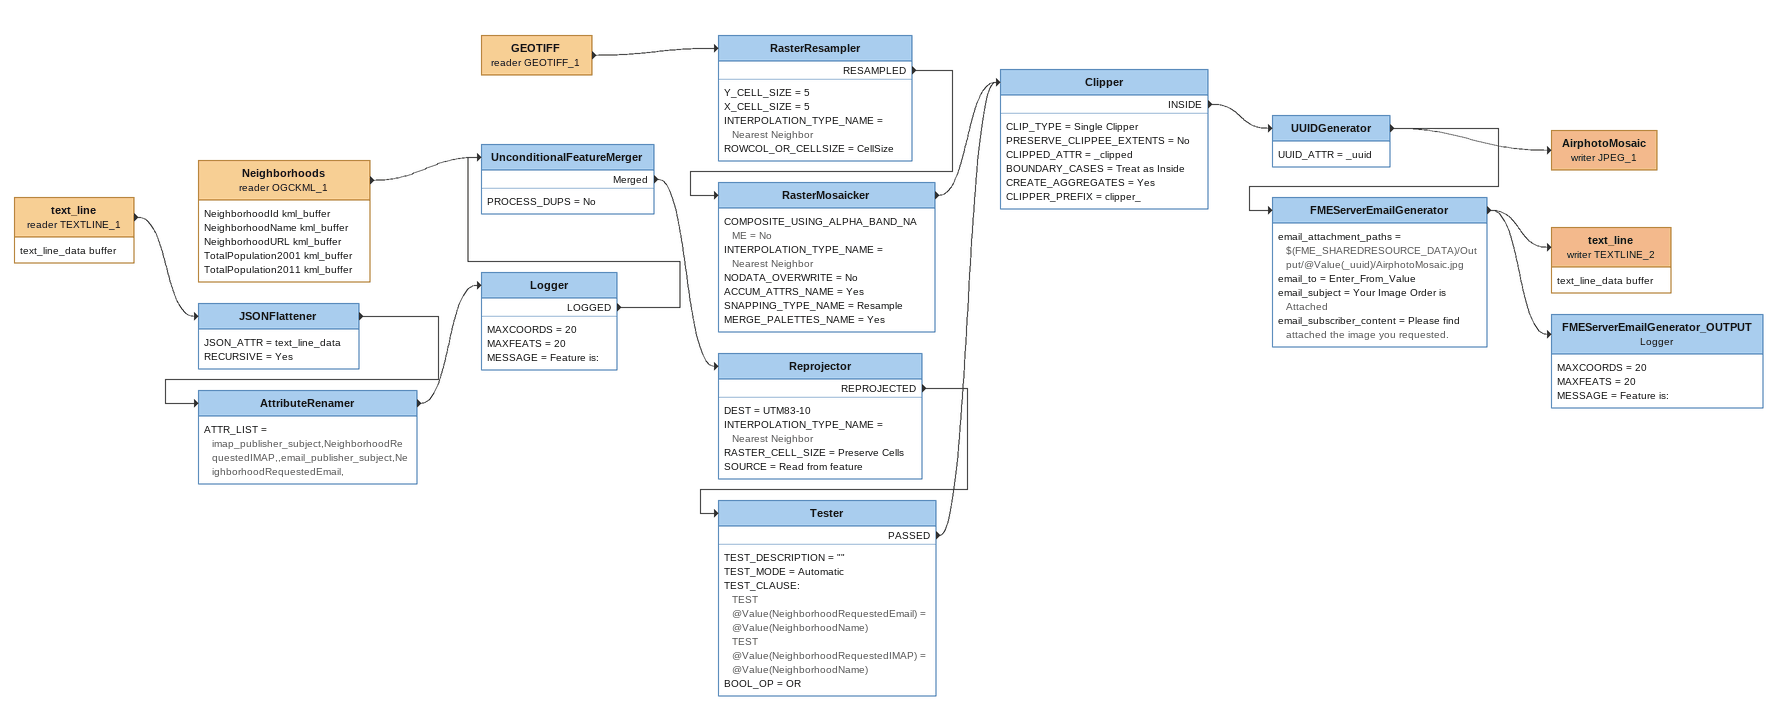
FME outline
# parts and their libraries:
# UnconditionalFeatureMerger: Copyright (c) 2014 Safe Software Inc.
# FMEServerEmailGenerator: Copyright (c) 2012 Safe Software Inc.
text_line (reader TEXTLINE_1)
    attributes: text_line_data buffer
    -> JSONFlattener
JSONFlattener
    JSON_ATTR = text_line_data
    RECURSIVE = Yes
    -> AttributeRenamer
AttributeRenamer
    ATTR_LIST = imap_publisher_subject,NeighborhoodRequestedIMAP,,email_publisher_subject,NeighborhoodRequestedEmail,
    -> Logger
Logger
    MAXCOORDS = 20
    MAXFEATS = 20
    MESSAGE = Feature is:
    LOGGED -> UnconditionalFeatureMerger
Neighborhoods (reader OGCKML_1)
    attributes: NeighborhoodId kml_buffer, NeighborhoodName kml_buffer, NeighborhoodURL kml_buffer, TotalPopulation2001 kml_buffer, TotalPopulation2011 kml_buffer
    -> UnconditionalFeatureMerger
UnconditionalFeatureMerger
    PROCESS_DUPS = No
    Merged -> Reprojector
Reprojector
    DEST = UTM83-10
    INTERPOLATION_TYPE_NAME = Nearest Neighbor
    RASTER_CELL_SIZE = Preserve Cells
    SOURCE = Read from feature
    REPROJECTED -> Tester
Tester
    TEST_DESCRIPTION = ""
    TEST_MODE = Automatic
    TEST_CLAUSE:
      TEST @Value(NeighborhoodRequestedEmail) = @Value(NeighborhoodName)
      TEST @Value(NeighborhoodRequestedIMAP) = @Value(NeighborhoodName)
    BOOL_OP = OR
    PASSED -> Clipper
GEOTIFF (reader GEOTIFF_1)
    -> RasterResampler
RasterResampler
    Y_CELL_SIZE = 5
    X_CELL_SIZE = 5
    INTERPOLATION_TYPE_NAME = Nearest Neighbor
    ROWCOL_OR_CELLSIZE = CellSize
    RESAMPLED -> RasterMosaicker
RasterMosaicker
    COMPOSITE_USING_ALPHA_BAND_NAME = No
    INTERPOLATION_TYPE_NAME = Nearest Neighbor
    NODATA_OVERWRITE = No
    ACCUM_ATTRS_NAME = Yes
    SNAPPING_TYPE_NAME = Resample
    MERGE_PALETTES_NAME = Yes
    -> Clipper
Clipper
    CLIP_TYPE = Single Clipper
    PRESERVE_CLIPPEE_EXTENTS = No
    CLIPPED_ATTR = _clipped
    BOUNDARY_CASES = Treat as Inside
    CREATE_AGGREGATES = Yes
    CLIPPER_PREFIX = clipper_
    INSIDE -> UUIDGenerator
UUIDGenerator
    UUID_ATTR = _uuid
    -> AirphotoMosaic (writer JPEG_1)
    -> FMEServerEmailGenerator
AirphotoMosaic (writer JPEG_1)
FMEServerEmailGenerator
    email_attachment_paths = $(FME_SHAREDRESOURCE_DATA)/Output/@Value(_uuid)/AirphotoMosaic.jpg
    email_to = Enter_From_Value
    email_subject = Your Image Order is Attached
    email_subscriber_content = Please find attached the image you requested.
    -> text_line (writer TEXTLINE_2)
    -> FMEServerEmailGenerator_OUTPUT
text_line (writer TEXTLINE_2)
    attributes: text_line_data buffer
FMEServerEmailGenerator_OUTPUT: Logger
    MAXCOORDS = 20
    MAXFEATS = 20
    MESSAGE = Feature is:
